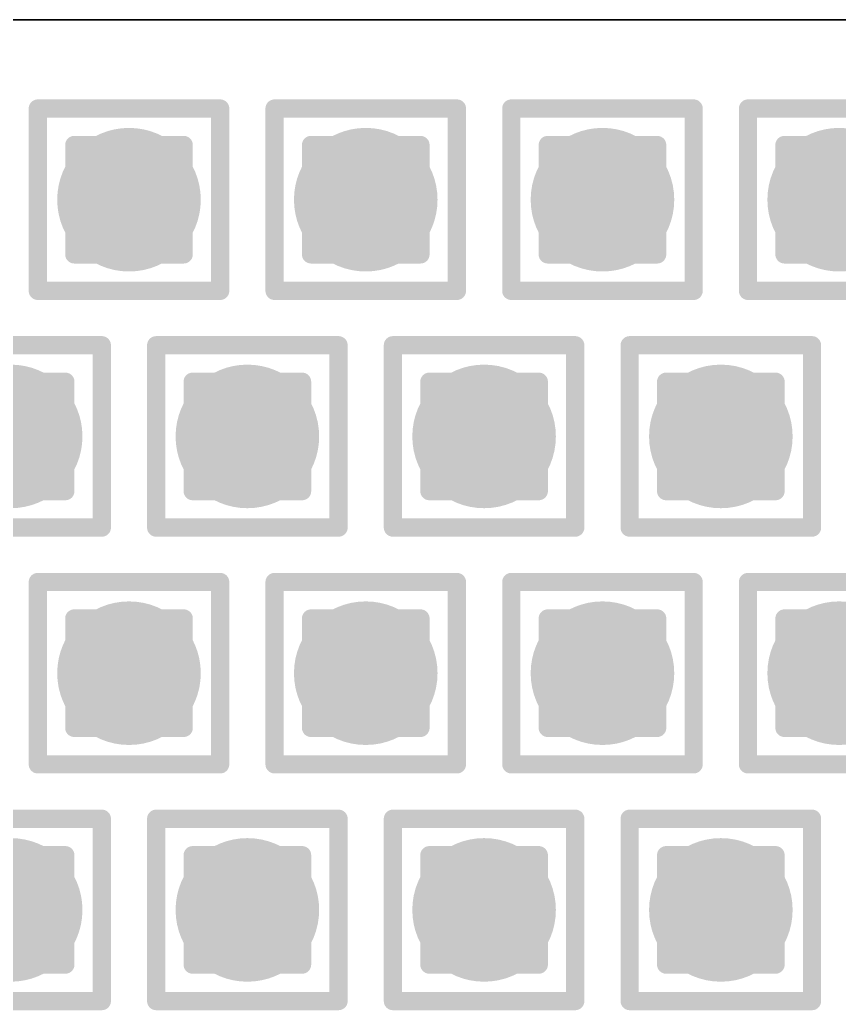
# Model space of a CAD drawing. Header units: inches. Extents: x -12 to 5357, y -8 to 5291.
# Drawn here: x 37.18 to 39.463, y 11.097 to 13.856 of the extents above; entities that cross this region are included whole.
import ezdxf

# ---------------------------------------------------------------- set-up
doc = ezdxf.new("R2010")
doc.units = ezdxf.units.IN
for name, color, linetype in [('Bottom Layer', 5, 'Continuous'), ('Drill Drawing', 1, 'Continuous'), ('Ground', 16, 'Continuous'), ('Multi-Layer', 9, 'Continuous'), ('Power', 76, 'Continuous'), ('Top Layer', 1, 'Continuous'), ('Via Holes', 16, 'Continuous')]:
    doc.layers.add(name, color=color, linetype=linetype)

msp = doc.modelspace()

# ---------------------------------------------------------------- hatches: boundary and pattern name
at = {"layer": 'Bottom Layer'}
h = msp.add_hatch(color=5, dxfattribs=at)
edge = h.paths.add_edge_path()
edge.add_arc((37.4843, 13.3553), 0.2, 0, 360)
h = msp.add_hatch(color=5, dxfattribs=at)
edge = h.paths.add_edge_path()
edge.add_arc((38.1439, 13.3553), 0.2, 0, 360)
h = msp.add_hatch(color=5, dxfattribs=at)
edge = h.paths.add_edge_path()
edge.add_arc((38.8034, 13.3553), 0.2, 0, 360)
h = msp.add_hatch(color=5, dxfattribs=at)
edge = h.paths.add_edge_path()
edge.add_arc((39.4629, 13.3553), 0.2, 0, 360)
h = msp.add_hatch(color=5, dxfattribs=at)
edge = h.paths.add_edge_path()
edge.add_arc((37.1546, 12.6958), 0.2, 0, 360)
h = msp.add_hatch(color=5, dxfattribs=at)
edge = h.paths.add_edge_path()
edge.add_arc((37.8141, 12.6958), 0.2, 0, 360)
h = msp.add_hatch(color=5, dxfattribs=at)
edge = h.paths.add_edge_path()
edge.add_arc((38.4736, 12.6958), 0.2, 0, 360)
h = msp.add_hatch(color=5, dxfattribs=at)
edge = h.paths.add_edge_path()
edge.add_arc((39.1332, 12.6958), 0.2, 0, 360)
h = msp.add_hatch(color=5, dxfattribs=at)
edge = h.paths.add_edge_path()
edge.add_arc((37.4843, 12.0362), 0.2, 0, 360)
h = msp.add_hatch(color=5, dxfattribs=at)
edge = h.paths.add_edge_path()
edge.add_arc((38.1439, 12.0362), 0.2, 0, 360)
h = msp.add_hatch(color=5, dxfattribs=at)
edge = h.paths.add_edge_path()
edge.add_arc((38.8034, 12.0362), 0.2, 0, 360)
h = msp.add_hatch(color=5, dxfattribs=at)
edge = h.paths.add_edge_path()
edge.add_arc((39.4629, 12.0362), 0.2, 0, 360)
h = msp.add_hatch(color=5, dxfattribs=at)
edge = h.paths.add_edge_path()
edge.add_arc((37.1546, 11.3767), 0.2, 0, 360)
h = msp.add_hatch(color=5, dxfattribs=at)
edge = h.paths.add_edge_path()
edge.add_arc((37.8141, 11.3767), 0.2, 0, 360)
h = msp.add_hatch(color=5, dxfattribs=at)
edge = h.paths.add_edge_path()
edge.add_arc((38.4736, 11.3767), 0.2, 0, 360)
h = msp.add_hatch(color=5, dxfattribs=at)
edge = h.paths.add_edge_path()
edge.add_arc((39.1332, 11.3767), 0.2, 0, 360)
at = {"layer": 'Ground'}
h = msp.add_hatch(color=16, dxfattribs=at)
edge = h.paths.add_edge_path()
edge.add_arc((37.4843, 13.3553), 0.2, 0, 360)
h = msp.add_hatch(color=16, dxfattribs=at)
edge = h.paths.add_edge_path()
edge.add_arc((38.1439, 13.3553), 0.2, 0, 360)
h = msp.add_hatch(color=16, dxfattribs=at)
edge = h.paths.add_edge_path()
edge.add_arc((38.8034, 13.3553), 0.2, 0, 360)
h = msp.add_hatch(color=16, dxfattribs=at)
edge = h.paths.add_edge_path()
edge.add_arc((39.4629, 13.3553), 0.2, 0, 360)
h = msp.add_hatch(color=16, dxfattribs=at)
edge = h.paths.add_edge_path()
edge.add_arc((37.1546, 12.6958), 0.2, 0, 360)
h = msp.add_hatch(color=16, dxfattribs=at)
edge = h.paths.add_edge_path()
edge.add_arc((37.8141, 12.6958), 0.2, 0, 360)
h = msp.add_hatch(color=16, dxfattribs=at)
edge = h.paths.add_edge_path()
edge.add_arc((38.4736, 12.6958), 0.2, 0, 360)
h = msp.add_hatch(color=16, dxfattribs=at)
edge = h.paths.add_edge_path()
edge.add_arc((39.1332, 12.6958), 0.2, 0, 360)
h = msp.add_hatch(color=16, dxfattribs=at)
edge = h.paths.add_edge_path()
edge.add_arc((37.4843, 12.0362), 0.2, 0, 360)
h = msp.add_hatch(color=16, dxfattribs=at)
edge = h.paths.add_edge_path()
edge.add_arc((38.1439, 12.0362), 0.2, 0, 360)
h = msp.add_hatch(color=16, dxfattribs=at)
edge = h.paths.add_edge_path()
edge.add_arc((38.8034, 12.0362), 0.2, 0, 360)
h = msp.add_hatch(color=16, dxfattribs=at)
edge = h.paths.add_edge_path()
edge.add_arc((39.4629, 12.0362), 0.2, 0, 360)
h = msp.add_hatch(color=16, dxfattribs=at)
edge = h.paths.add_edge_path()
edge.add_arc((37.1546, 11.3767), 0.2, 0, 360)
h = msp.add_hatch(color=16, dxfattribs=at)
edge = h.paths.add_edge_path()
edge.add_arc((37.8141, 11.3767), 0.2, 0, 360)
h = msp.add_hatch(color=16, dxfattribs=at)
edge = h.paths.add_edge_path()
edge.add_arc((38.4736, 11.3767), 0.2, 0, 360)
h = msp.add_hatch(color=16, dxfattribs=at)
edge = h.paths.add_edge_path()
edge.add_arc((39.1332, 11.3767), 0.2, 0, 360)
at = {"layer": 'Power'}
h = msp.add_hatch(color=76, dxfattribs=at)
edge = h.paths.add_edge_path()
edge.add_arc((37.4843, 13.3553), 0.2, 0, 360)
h = msp.add_hatch(color=76, dxfattribs=at)
edge = h.paths.add_edge_path()
edge.add_arc((38.1439, 13.3553), 0.2, 0, 360)
h = msp.add_hatch(color=76, dxfattribs=at)
edge = h.paths.add_edge_path()
edge.add_arc((38.8034, 13.3553), 0.2, 0, 360)
h = msp.add_hatch(color=76, dxfattribs=at)
edge = h.paths.add_edge_path()
edge.add_arc((39.4629, 13.3553), 0.2, 0, 360)
h = msp.add_hatch(color=76, dxfattribs=at)
edge = h.paths.add_edge_path()
edge.add_arc((37.1546, 12.6958), 0.2, 0, 360)
h = msp.add_hatch(color=76, dxfattribs=at)
edge = h.paths.add_edge_path()
edge.add_arc((37.8141, 12.6958), 0.2, 0, 360)
h = msp.add_hatch(color=76, dxfattribs=at)
edge = h.paths.add_edge_path()
edge.add_arc((38.4736, 12.6958), 0.2, 0, 360)
h = msp.add_hatch(color=76, dxfattribs=at)
edge = h.paths.add_edge_path()
edge.add_arc((39.1332, 12.6958), 0.2, 0, 360)
h = msp.add_hatch(color=76, dxfattribs=at)
edge = h.paths.add_edge_path()
edge.add_arc((37.4843, 12.0362), 0.2, 0, 360)
h = msp.add_hatch(color=76, dxfattribs=at)
edge = h.paths.add_edge_path()
edge.add_arc((38.1439, 12.0362), 0.2, 0, 360)
h = msp.add_hatch(color=76, dxfattribs=at)
edge = h.paths.add_edge_path()
edge.add_arc((38.8034, 12.0362), 0.2, 0, 360)
h = msp.add_hatch(color=76, dxfattribs=at)
edge = h.paths.add_edge_path()
edge.add_arc((39.4629, 12.0362), 0.2, 0, 360)
h = msp.add_hatch(color=76, dxfattribs=at)
edge = h.paths.add_edge_path()
edge.add_arc((37.1546, 11.3767), 0.2, 0, 360)
h = msp.add_hatch(color=76, dxfattribs=at)
edge = h.paths.add_edge_path()
edge.add_arc((37.8141, 11.3767), 0.2, 0, 360)
h = msp.add_hatch(color=76, dxfattribs=at)
edge = h.paths.add_edge_path()
edge.add_arc((38.4736, 11.3767), 0.2, 0, 360)
h = msp.add_hatch(color=76, dxfattribs=at)
edge = h.paths.add_edge_path()
edge.add_arc((39.1332, 11.3767), 0.2, 0, 360)
at = {"layer": 'Top Layer'}
h = msp.add_hatch(color=1, dxfattribs=at)
edge = h.paths.add_edge_path()
edge.add_arc((37.4843, 13.3553), 0.2, 0, 360)
h = msp.add_hatch(color=1, dxfattribs=at)
edge = h.paths.add_edge_path()
edge.add_arc((38.1439, 13.3553), 0.2, 0, 360)
h = msp.add_hatch(color=1, dxfattribs=at)
edge = h.paths.add_edge_path()
edge.add_arc((38.8034, 13.3553), 0.2, 0, 360)
h = msp.add_hatch(color=1, dxfattribs=at)
edge = h.paths.add_edge_path()
edge.add_arc((39.4629, 13.3553), 0.2, 0, 360)
h = msp.add_hatch(color=1, dxfattribs=at)
edge = h.paths.add_edge_path()
edge.add_arc((37.1546, 12.6958), 0.2, 0, 360)
h = msp.add_hatch(color=1, dxfattribs=at)
edge = h.paths.add_edge_path()
edge.add_arc((37.8141, 12.6958), 0.2, 0, 360)
h = msp.add_hatch(color=1, dxfattribs=at)
edge = h.paths.add_edge_path()
edge.add_arc((38.4736, 12.6958), 0.2, 0, 360)
h = msp.add_hatch(color=1, dxfattribs=at)
edge = h.paths.add_edge_path()
edge.add_arc((39.1332, 12.6958), 0.2, 0, 360)
h = msp.add_hatch(color=1, dxfattribs=at)
edge = h.paths.add_edge_path()
edge.add_arc((37.4843, 12.0362), 0.2, 0, 360)
h = msp.add_hatch(color=1, dxfattribs=at)
edge = h.paths.add_edge_path()
edge.add_arc((38.1439, 12.0362), 0.2, 0, 360)
h = msp.add_hatch(color=1, dxfattribs=at)
edge = h.paths.add_edge_path()
edge.add_arc((38.8034, 12.0362), 0.2, 0, 360)
h = msp.add_hatch(color=1, dxfattribs=at)
edge = h.paths.add_edge_path()
edge.add_arc((39.4629, 12.0362), 0.2, 0, 360)
h = msp.add_hatch(color=1, dxfattribs=at)
edge = h.paths.add_edge_path()
edge.add_arc((37.1546, 11.3767), 0.2, 0, 360)
h = msp.add_hatch(color=1, dxfattribs=at)
edge = h.paths.add_edge_path()
edge.add_arc((37.8141, 11.3767), 0.2, 0, 360)
h = msp.add_hatch(color=1, dxfattribs=at)
edge = h.paths.add_edge_path()
edge.add_arc((38.4736, 11.3767), 0.2, 0, 360)
h = msp.add_hatch(color=1, dxfattribs=at)
edge = h.paths.add_edge_path()
edge.add_arc((39.1332, 11.3767), 0.2, 0, 360)
at = {"layer": 'Via Holes'}
h = msp.add_hatch(color=7, dxfattribs=at)
edge = h.paths.add_edge_path()
edge.add_arc((37.4843, 13.3553), 0.1, 0, 360)
h = msp.add_hatch(color=7, dxfattribs=at)
edge = h.paths.add_edge_path()
edge.add_arc((38.1439, 13.3553), 0.1, 0, 360)
h = msp.add_hatch(color=7, dxfattribs=at)
edge = h.paths.add_edge_path()
edge.add_arc((38.8034, 13.3553), 0.1, 0, 360)
h = msp.add_hatch(color=7, dxfattribs=at)
edge = h.paths.add_edge_path()
edge.add_arc((39.4629, 13.3553), 0.1, 0, 360)
h = msp.add_hatch(color=7, dxfattribs=at)
edge = h.paths.add_edge_path()
edge.add_arc((37.1546, 12.6958), 0.1, 0, 360)
h = msp.add_hatch(color=7, dxfattribs=at)
edge = h.paths.add_edge_path()
edge.add_arc((37.8141, 12.6958), 0.1, 0, 360)
h = msp.add_hatch(color=7, dxfattribs=at)
edge = h.paths.add_edge_path()
edge.add_arc((38.4736, 12.6958), 0.1, 0, 360)
h = msp.add_hatch(color=7, dxfattribs=at)
edge = h.paths.add_edge_path()
edge.add_arc((39.1332, 12.6958), 0.1, 0, 360)
h = msp.add_hatch(color=7, dxfattribs=at)
edge = h.paths.add_edge_path()
edge.add_arc((37.4843, 12.0362), 0.1, 0, 360)
h = msp.add_hatch(color=7, dxfattribs=at)
edge = h.paths.add_edge_path()
edge.add_arc((38.1439, 12.0362), 0.1, 0, 360)
h = msp.add_hatch(color=7, dxfattribs=at)
edge = h.paths.add_edge_path()
edge.add_arc((38.8034, 12.0362), 0.1, 0, 360)
h = msp.add_hatch(color=7, dxfattribs=at)
edge = h.paths.add_edge_path()
edge.add_arc((39.4629, 12.0362), 0.1, 0, 360)
h = msp.add_hatch(color=7, dxfattribs=at)
edge = h.paths.add_edge_path()
edge.add_arc((37.1546, 11.3767), 0.1, 0, 360)
h = msp.add_hatch(color=7, dxfattribs=at)
edge = h.paths.add_edge_path()
edge.add_arc((37.8141, 11.3767), 0.1, 0, 360)
h = msp.add_hatch(color=7, dxfattribs=at)
edge = h.paths.add_edge_path()
edge.add_arc((38.4736, 11.3767), 0.1, 0, 360)
h = msp.add_hatch(color=7, dxfattribs=at)
edge = h.paths.add_edge_path()
edge.add_arc((39.1332, 11.3767), 0.1, 0, 360)

# ---------------------------------------------------------------- linework, layer by layer
at = {"layer": 'Bottom Layer'}
msp.add_line((35.0001, 13.8565), (45.6117, 13.8565), dxfattribs=at)
at = {"layer": 'Drill Drawing', "const_width": 0.0508}
for points in [[(37.2303, 13.6093), (37.7383, 13.6093)], [(37.2303, 13.1013), (37.2303, 13.6093)], [(37.7383, 13.1013), (37.7383, 13.6093)], [(37.8899, 13.6093), (38.3979, 13.6093)], [(37.8899, 13.1013), (37.8899, 13.6093)], [(38.3979, 13.1013), (38.3979, 13.6093)], [(38.5494, 13.6093), (39.0574, 13.6093)], [(38.5494, 13.1013), (38.5494, 13.6093)], [(39.0574, 13.1013), (39.0574, 13.6093)], [(39.2089, 13.6093), (39.7169, 13.6093)], [(39.2089, 13.1013), (39.2089, 13.6093)], [(37.3319, 13.5077), (37.6367, 13.5077)], [(37.3319, 13.2029), (37.3319, 13.5077)], [(37.6367, 13.2029), (37.6367, 13.5077)], [(37.9915, 13.5077), (38.2963, 13.5077)], [(37.9915, 13.2029), (37.9915, 13.5077)], [(38.2963, 13.2029), (38.2963, 13.5077)], [(38.651, 13.5077), (38.9558, 13.5077)], [(38.651, 13.2029), (38.651, 13.5077)], [(38.9558, 13.2029), (38.9558, 13.5077)], [(39.3105, 13.5077), (39.6153, 13.5077)], [(39.3105, 13.2029), (39.3105, 13.5077)], [(37.3319, 13.2029), (37.6367, 13.2029)], [(37.9915, 13.2029), (38.2963, 13.2029)], [(38.651, 13.2029), (38.9558, 13.2029)], [(39.3105, 13.2029), (39.6153, 13.2029)], [(37.2303, 13.1013), (37.7383, 13.1013)], [(37.8899, 13.1013), (38.3979, 13.1013)], [(38.5494, 13.1013), (39.0574, 13.1013)], [(39.2089, 13.1013), (39.7169, 13.1013)], [(36.9006, 12.9498), (37.4086, 12.9498)], [(37.4086, 12.4418), (37.4086, 12.9498)], [(37.5601, 12.9498), (38.0681, 12.9498)], [(37.5601, 12.4418), (37.5601, 12.9498)], [(38.0681, 12.4418), (38.0681, 12.9498)], [(38.2196, 12.9498), (38.7276, 12.9498)], [(38.2196, 12.4418), (38.2196, 12.9498)], [(38.7276, 12.4418), (38.7276, 12.9498)], [(38.8792, 12.9498), (39.3872, 12.9498)], [(38.8792, 12.4418), (38.8792, 12.9498)], [(39.3872, 12.4418), (39.3872, 12.9498)], [(37.0022, 12.8482), (37.307, 12.8482)], [(37.307, 12.5434), (37.307, 12.8482)], [(37.6617, 12.8482), (37.9665, 12.8482)], [(37.6617, 12.5434), (37.6617, 12.8482)], [(37.9665, 12.5434), (37.9665, 12.8482)], [(38.3212, 12.8482), (38.626, 12.8482)], [(38.3212, 12.5434), (38.3212, 12.8482)], [(38.626, 12.5434), (38.626, 12.8482)], [(38.9808, 12.8482), (39.2856, 12.8482)], [(38.9808, 12.5434), (38.9808, 12.8482)], [(39.2856, 12.5434), (39.2856, 12.8482)], [(37.0022, 12.5434), (37.307, 12.5434)], [(37.6617, 12.5434), (37.9665, 12.5434)], [(38.3212, 12.5434), (38.626, 12.5434)], [(38.9808, 12.5434), (39.2856, 12.5434)], [(36.9006, 12.4418), (37.4086, 12.4418)], [(37.5601, 12.4418), (38.0681, 12.4418)], [(38.2196, 12.4418), (38.7276, 12.4418)], [(38.8792, 12.4418), (39.3872, 12.4418)], [(37.2303, 12.2902), (37.7383, 12.2902)], [(37.2303, 11.7822), (37.2303, 12.2902)], [(37.7383, 11.7822), (37.7383, 12.2902)], [(37.8899, 12.2902), (38.3979, 12.2902)], [(37.8899, 11.7822), (37.8899, 12.2902)], [(38.3979, 11.7822), (38.3979, 12.2902)], [(38.5494, 12.2902), (39.0574, 12.2902)], [(38.5494, 11.7822), (38.5494, 12.2902)], [(39.0574, 11.7822), (39.0574, 12.2902)], [(39.2089, 12.2902), (39.7169, 12.2902)], [(39.2089, 11.7822), (39.2089, 12.2902)], [(37.3319, 12.1886), (37.6367, 12.1886)], [(37.3319, 11.8838), (37.3319, 12.1886)], [(37.6367, 11.8838), (37.6367, 12.1886)], [(37.9915, 12.1886), (38.2963, 12.1886)], [(37.9915, 11.8838), (37.9915, 12.1886)], [(38.2963, 11.8838), (38.2963, 12.1886)], [(38.651, 12.1886), (38.9558, 12.1886)], [(38.651, 11.8838), (38.651, 12.1886)], [(38.9558, 11.8838), (38.9558, 12.1886)], [(39.3105, 12.1886), (39.6153, 12.1886)], [(39.3105, 11.8838), (39.3105, 12.1886)], [(37.3319, 11.8838), (37.6367, 11.8838)], [(37.9915, 11.8838), (38.2963, 11.8838)], [(38.651, 11.8838), (38.9558, 11.8838)], [(39.3105, 11.8838), (39.6153, 11.8838)], [(37.2303, 11.7822), (37.7383, 11.7822)], [(37.8899, 11.7822), (38.3979, 11.7822)], [(38.5494, 11.7822), (39.0574, 11.7822)], [(39.2089, 11.7822), (39.7169, 11.7822)], [(36.9006, 11.6307), (37.4086, 11.6307)], [(37.4086, 11.1227), (37.4086, 11.6307)], [(37.5601, 11.6307), (38.0681, 11.6307)], [(37.5601, 11.1227), (37.5601, 11.6307)], [(38.0681, 11.1227), (38.0681, 11.6307)], [(38.2196, 11.6307), (38.7276, 11.6307)], [(38.2196, 11.1227), (38.2196, 11.6307)], [(38.7276, 11.1227), (38.7276, 11.6307)], [(38.8792, 11.6307), (39.3872, 11.6307)], [(38.8792, 11.1227), (38.8792, 11.6307)], [(39.3872, 11.1227), (39.3872, 11.6307)], [(37.0022, 11.5291), (37.307, 11.5291)], [(37.307, 11.2243), (37.307, 11.5291)], [(37.6617, 11.5291), (37.9665, 11.5291)], [(37.6617, 11.2243), (37.6617, 11.5291)], [(37.9665, 11.2243), (37.9665, 11.5291)], [(38.3212, 11.5291), (38.626, 11.5291)], [(38.3212, 11.2243), (38.3212, 11.5291)], [(38.626, 11.2243), (38.626, 11.5291)], [(38.9808, 11.5291), (39.2856, 11.5291)], [(38.9808, 11.2243), (38.9808, 11.5291)], [(39.2856, 11.2243), (39.2856, 11.5291)], [(37.0022, 11.2243), (37.307, 11.2243)], [(37.6617, 11.2243), (37.9665, 11.2243)], [(38.3212, 11.2243), (38.626, 11.2243)], [(38.9808, 11.2243), (39.2856, 11.2243)], [(36.9006, 11.1227), (37.4086, 11.1227)], [(37.5601, 11.1227), (38.0681, 11.1227)], [(38.2196, 11.1227), (38.7276, 11.1227)], [(38.8792, 11.1227), (39.3872, 11.1227)]]:
    msp.add_lwpolyline(points, dxfattribs=at)
at = {"layer": 'Drill Drawing', "const_width": 0.0254}
for points in [[(37.2176, 13.6093, 1), (37.243, 13.6093, 1)], [(37.2176, 13.6093, 1), (37.243, 13.6093, 1)], [(37.7256, 13.6093, 1), (37.751, 13.6093, 1)], [(37.7256, 13.6093, 1), (37.751, 13.6093, 1)], [(37.8772, 13.6093, 1), (37.9026, 13.6093, 1)], [(37.8772, 13.6093, 1), (37.9026, 13.6093, 1)], [(38.3852, 13.6093, 1), (38.4106, 13.6093, 1)], [(38.3852, 13.6093, 1), (38.4106, 13.6093, 1)], [(38.5367, 13.6093, 1), (38.5621, 13.6093, 1)], [(38.5367, 13.6093, 1), (38.5621, 13.6093, 1)], [(39.0447, 13.6093, 1), (39.0701, 13.6093, 1)], [(39.0447, 13.6093, 1), (39.0701, 13.6093, 1)], [(39.1962, 13.6093, 1), (39.2216, 13.6093, 1)], [(39.1962, 13.6093, 1), (39.2216, 13.6093, 1)], [(37.3192, 13.5077, 1), (37.3446, 13.5077, 1)], [(37.3192, 13.5077, 1), (37.3446, 13.5077, 1)], [(37.624, 13.5077, 1), (37.6494, 13.5077, 1)], [(37.624, 13.5077, 1), (37.6494, 13.5077, 1)], [(37.9788, 13.5077, 1), (38.0042, 13.5077, 1)], [(37.9788, 13.5077, 1), (38.0042, 13.5077, 1)], [(38.2836, 13.5077, 1), (38.309, 13.5077, 1)], [(38.2836, 13.5077, 1), (38.309, 13.5077, 1)], [(38.6383, 13.5077, 1), (38.6637, 13.5077, 1)], [(38.6383, 13.5077, 1), (38.6637, 13.5077, 1)], [(38.9431, 13.5077, 1), (38.9685, 13.5077, 1)], [(38.9431, 13.5077, 1), (38.9685, 13.5077, 1)], [(39.2978, 13.5077, 1), (39.3232, 13.5077, 1)], [(39.2978, 13.5077, 1), (39.3232, 13.5077, 1)], [(37.3192, 13.2029, 1), (37.3446, 13.2029, 1)], [(37.3192, 13.2029, 1), (37.3446, 13.2029, 1)], [(37.624, 13.2029, 1), (37.6494, 13.2029, 1)], [(37.624, 13.2029, 1), (37.6494, 13.2029, 1)], [(37.9788, 13.2029, 1), (38.0042, 13.2029, 1)], [(37.9788, 13.2029, 1), (38.0042, 13.2029, 1)], [(38.2836, 13.2029, 1), (38.309, 13.2029, 1)], [(38.2836, 13.2029, 1), (38.309, 13.2029, 1)], [(38.6383, 13.2029, 1), (38.6637, 13.2029, 1)], [(38.6383, 13.2029, 1), (38.6637, 13.2029, 1)], [(38.9431, 13.2029, 1), (38.9685, 13.2029, 1)], [(38.9431, 13.2029, 1), (38.9685, 13.2029, 1)], [(39.2978, 13.2029, 1), (39.3232, 13.2029, 1)], [(39.2978, 13.2029, 1), (39.3232, 13.2029, 1)], [(37.2176, 13.1013, 1), (37.243, 13.1013, 1)], [(37.2176, 13.1013, 1), (37.243, 13.1013, 1)], [(37.7256, 13.1013, 1), (37.751, 13.1013, 1)], [(37.7256, 13.1013, 1), (37.751, 13.1013, 1)], [(37.8772, 13.1013, 1), (37.9026, 13.1013, 1)], [(37.8772, 13.1013, 1), (37.9026, 13.1013, 1)], [(38.3852, 13.1013, 1), (38.4106, 13.1013, 1)], [(38.3852, 13.1013, 1), (38.4106, 13.1013, 1)], [(38.5367, 13.1013, 1), (38.5621, 13.1013, 1)], [(38.5367, 13.1013, 1), (38.5621, 13.1013, 1)], [(39.0447, 13.1013, 1), (39.0701, 13.1013, 1)], [(39.0447, 13.1013, 1), (39.0701, 13.1013, 1)], [(39.1962, 13.1013, 1), (39.2216, 13.1013, 1)], [(39.1962, 13.1013, 1), (39.2216, 13.1013, 1)], [(37.3959, 12.9498, 1), (37.4213, 12.9498, 1)], [(37.3959, 12.9498, 1), (37.4213, 12.9498, 1)], [(37.5474, 12.9498, 1), (37.5728, 12.9498, 1)], [(37.5474, 12.9498, 1), (37.5728, 12.9498, 1)], [(38.0554, 12.9498, 1), (38.0808, 12.9498, 1)], [(38.0554, 12.9498, 1), (38.0808, 12.9498, 1)], [(38.2069, 12.9498, 1), (38.2323, 12.9498, 1)], [(38.2069, 12.9498, 1), (38.2323, 12.9498, 1)], [(38.7149, 12.9498, 1), (38.7403, 12.9498, 1)], [(38.7149, 12.9498, 1), (38.7403, 12.9498, 1)], [(38.8665, 12.9498, 1), (38.8919, 12.9498, 1)], [(38.8665, 12.9498, 1), (38.8919, 12.9498, 1)], [(39.3745, 12.9498, 1), (39.3999, 12.9498, 1)], [(39.3745, 12.9498, 1), (39.3999, 12.9498, 1)], [(37.2943, 12.8482, 1), (37.3197, 12.8482, 1)], [(37.2943, 12.8482, 1), (37.3197, 12.8482, 1)], [(37.649, 12.8482, 1), (37.6744, 12.8482, 1)], [(37.649, 12.8482, 1), (37.6744, 12.8482, 1)], [(37.9538, 12.8482, 1), (37.9792, 12.8482, 1)], [(37.9538, 12.8482, 1), (37.9792, 12.8482, 1)], [(38.3085, 12.8482, 1), (38.3339, 12.8482, 1)], [(38.3085, 12.8482, 1), (38.3339, 12.8482, 1)], [(38.6133, 12.8482, 1), (38.6387, 12.8482, 1)], [(38.6133, 12.8482, 1), (38.6387, 12.8482, 1)], [(38.9681, 12.8482, 1), (38.9935, 12.8482, 1)], [(38.9681, 12.8482, 1), (38.9935, 12.8482, 1)], [(39.2729, 12.8482, 1), (39.2983, 12.8482, 1)], [(39.2729, 12.8482, 1), (39.2983, 12.8482, 1)], [(37.2943, 12.5434, 1), (37.3197, 12.5434, 1)], [(37.2943, 12.5434, 1), (37.3197, 12.5434, 1)], [(37.649, 12.5434, 1), (37.6744, 12.5434, 1)], [(37.649, 12.5434, 1), (37.6744, 12.5434, 1)], [(37.9538, 12.5434, 1), (37.9792, 12.5434, 1)], [(37.9538, 12.5434, 1), (37.9792, 12.5434, 1)], [(38.3085, 12.5434, 1), (38.3339, 12.5434, 1)], [(38.3085, 12.5434, 1), (38.3339, 12.5434, 1)], [(38.6133, 12.5434, 1), (38.6387, 12.5434, 1)], [(38.6133, 12.5434, 1), (38.6387, 12.5434, 1)], [(38.9681, 12.5434, 1), (38.9935, 12.5434, 1)], [(38.9681, 12.5434, 1), (38.9935, 12.5434, 1)], [(39.2729, 12.5434, 1), (39.2983, 12.5434, 1)], [(39.2729, 12.5434, 1), (39.2983, 12.5434, 1)], [(37.3959, 12.4418, 1), (37.4213, 12.4418, 1)], [(37.3959, 12.4418, 1), (37.4213, 12.4418, 1)], [(37.5474, 12.4418, 1), (37.5728, 12.4418, 1)], [(37.5474, 12.4418, 1), (37.5728, 12.4418, 1)], [(38.0554, 12.4418, 1), (38.0808, 12.4418, 1)], [(38.0554, 12.4418, 1), (38.0808, 12.4418, 1)], [(38.2069, 12.4418, 1), (38.2323, 12.4418, 1)], [(38.2069, 12.4418, 1), (38.2323, 12.4418, 1)], [(38.7149, 12.4418, 1), (38.7403, 12.4418, 1)], [(38.7149, 12.4418, 1), (38.7403, 12.4418, 1)], [(38.8665, 12.4418, 1), (38.8919, 12.4418, 1)], [(38.8665, 12.4418, 1), (38.8919, 12.4418, 1)], [(39.3745, 12.4418, 1), (39.3999, 12.4418, 1)], [(39.3745, 12.4418, 1), (39.3999, 12.4418, 1)], [(37.2176, 12.2902, 1), (37.243, 12.2902, 1)], [(37.2176, 12.2902, 1), (37.243, 12.2902, 1)], [(37.7256, 12.2902, 1), (37.751, 12.2902, 1)], [(37.7256, 12.2902, 1), (37.751, 12.2902, 1)], [(37.8772, 12.2902, 1), (37.9026, 12.2902, 1)], [(37.8772, 12.2902, 1), (37.9026, 12.2902, 1)], [(38.3852, 12.2902, 1), (38.4106, 12.2902, 1)], [(38.3852, 12.2902, 1), (38.4106, 12.2902, 1)], [(38.5367, 12.2902, 1), (38.5621, 12.2902, 1)], [(38.5367, 12.2902, 1), (38.5621, 12.2902, 1)], [(39.0447, 12.2902, 1), (39.0701, 12.2902, 1)], [(39.0447, 12.2902, 1), (39.0701, 12.2902, 1)], [(39.1962, 12.2902, 1), (39.2216, 12.2902, 1)], [(39.1962, 12.2902, 1), (39.2216, 12.2902, 1)], [(37.3192, 12.1886, 1), (37.3446, 12.1886, 1)], [(37.3192, 12.1886, 1), (37.3446, 12.1886, 1)], [(37.624, 12.1886, 1), (37.6494, 12.1886, 1)], [(37.624, 12.1886, 1), (37.6494, 12.1886, 1)], [(37.9788, 12.1886, 1), (38.0042, 12.1886, 1)], [(37.9788, 12.1886, 1), (38.0042, 12.1886, 1)], [(38.2836, 12.1886, 1), (38.309, 12.1886, 1)], [(38.2836, 12.1886, 1), (38.309, 12.1886, 1)], [(38.6383, 12.1886, 1), (38.6637, 12.1886, 1)], [(38.6383, 12.1886, 1), (38.6637, 12.1886, 1)], [(38.9431, 12.1886, 1), (38.9685, 12.1886, 1)], [(38.9431, 12.1886, 1), (38.9685, 12.1886, 1)], [(39.2978, 12.1886, 1), (39.3232, 12.1886, 1)], [(39.2978, 12.1886, 1), (39.3232, 12.1886, 1)], [(37.3192, 11.8838, 1), (37.3446, 11.8838, 1)], [(37.3192, 11.8838, 1), (37.3446, 11.8838, 1)], [(37.624, 11.8838, 1), (37.6494, 11.8838, 1)], [(37.624, 11.8838, 1), (37.6494, 11.8838, 1)], [(37.9788, 11.8838, 1), (38.0042, 11.8838, 1)], [(37.9788, 11.8838, 1), (38.0042, 11.8838, 1)], [(38.2836, 11.8838, 1), (38.309, 11.8838, 1)], [(38.2836, 11.8838, 1), (38.309, 11.8838, 1)], [(38.6383, 11.8838, 1), (38.6637, 11.8838, 1)], [(38.6383, 11.8838, 1), (38.6637, 11.8838, 1)], [(38.9431, 11.8838, 1), (38.9685, 11.8838, 1)], [(38.9431, 11.8838, 1), (38.9685, 11.8838, 1)], [(39.2978, 11.8838, 1), (39.3232, 11.8838, 1)], [(39.2978, 11.8838, 1), (39.3232, 11.8838, 1)], [(37.2176, 11.7822, 1), (37.243, 11.7822, 1)], [(37.2176, 11.7822, 1), (37.243, 11.7822, 1)], [(37.7256, 11.7822, 1), (37.751, 11.7822, 1)], [(37.7256, 11.7822, 1), (37.751, 11.7822, 1)], [(37.8772, 11.7822, 1), (37.9026, 11.7822, 1)], [(37.8772, 11.7822, 1), (37.9026, 11.7822, 1)], [(38.3852, 11.7822, 1), (38.4106, 11.7822, 1)], [(38.3852, 11.7822, 1), (38.4106, 11.7822, 1)], [(38.5367, 11.7822, 1), (38.5621, 11.7822, 1)], [(38.5367, 11.7822, 1), (38.5621, 11.7822, 1)], [(39.0447, 11.7822, 1), (39.0701, 11.7822, 1)], [(39.0447, 11.7822, 1), (39.0701, 11.7822, 1)], [(39.1962, 11.7822, 1), (39.2216, 11.7822, 1)], [(39.1962, 11.7822, 1), (39.2216, 11.7822, 1)], [(37.3959, 11.6307, 1), (37.4213, 11.6307, 1)], [(37.3959, 11.6307, 1), (37.4213, 11.6307, 1)], [(37.5474, 11.6307, 1), (37.5728, 11.6307, 1)], [(37.5474, 11.6307, 1), (37.5728, 11.6307, 1)], [(38.0554, 11.6307, 1), (38.0808, 11.6307, 1)], [(38.0554, 11.6307, 1), (38.0808, 11.6307, 1)], [(38.2069, 11.6307, 1), (38.2323, 11.6307, 1)], [(38.2069, 11.6307, 1), (38.2323, 11.6307, 1)], [(38.7149, 11.6307, 1), (38.7403, 11.6307, 1)], [(38.7149, 11.6307, 1), (38.7403, 11.6307, 1)], [(38.8665, 11.6307, 1), (38.8919, 11.6307, 1)], [(38.8665, 11.6307, 1), (38.8919, 11.6307, 1)], [(39.3745, 11.6307, 1), (39.3999, 11.6307, 1)], [(39.3745, 11.6307, 1), (39.3999, 11.6307, 1)], [(37.2943, 11.5291, 1), (37.3197, 11.5291, 1)], [(37.2943, 11.5291, 1), (37.3197, 11.5291, 1)], [(37.649, 11.5291, 1), (37.6744, 11.5291, 1)], [(37.649, 11.5291, 1), (37.6744, 11.5291, 1)], [(37.9538, 11.5291, 1), (37.9792, 11.5291, 1)], [(37.9538, 11.5291, 1), (37.9792, 11.5291, 1)], [(38.3085, 11.5291, 1), (38.3339, 11.5291, 1)], [(38.3085, 11.5291, 1), (38.3339, 11.5291, 1)], [(38.6133, 11.5291, 1), (38.6387, 11.5291, 1)], [(38.6133, 11.5291, 1), (38.6387, 11.5291, 1)], [(38.9681, 11.5291, 1), (38.9935, 11.5291, 1)], [(38.9681, 11.5291, 1), (38.9935, 11.5291, 1)], [(39.2729, 11.5291, 1), (39.2983, 11.5291, 1)], [(39.2729, 11.5291, 1), (39.2983, 11.5291, 1)], [(37.2943, 11.2243, 1), (37.3197, 11.2243, 1)], [(37.2943, 11.2243, 1), (37.3197, 11.2243, 1)], [(37.649, 11.2243, 1), (37.6744, 11.2243, 1)], [(37.649, 11.2243, 1), (37.6744, 11.2243, 1)], [(37.9538, 11.2243, 1), (37.9792, 11.2243, 1)], [(37.9538, 11.2243, 1), (37.9792, 11.2243, 1)], [(38.3085, 11.2243, 1), (38.3339, 11.2243, 1)], [(38.3085, 11.2243, 1), (38.3339, 11.2243, 1)], [(38.6133, 11.2243, 1), (38.6387, 11.2243, 1)], [(38.6133, 11.2243, 1), (38.6387, 11.2243, 1)], [(38.9681, 11.2243, 1), (38.9935, 11.2243, 1)], [(38.9681, 11.2243, 1), (38.9935, 11.2243, 1)], [(39.2729, 11.2243, 1), (39.2983, 11.2243, 1)], [(39.2729, 11.2243, 1), (39.2983, 11.2243, 1)], [(37.3959, 11.1227, 1), (37.4213, 11.1227, 1)], [(37.3959, 11.1227, 1), (37.4213, 11.1227, 1)], [(37.5474, 11.1227, 1), (37.5728, 11.1227, 1)], [(37.5474, 11.1227, 1), (37.5728, 11.1227, 1)], [(38.0554, 11.1227, 1), (38.0808, 11.1227, 1)], [(38.0554, 11.1227, 1), (38.0808, 11.1227, 1)], [(38.2069, 11.1227, 1), (38.2323, 11.1227, 1)], [(38.2069, 11.1227, 1), (38.2323, 11.1227, 1)], [(38.7149, 11.1227, 1), (38.7403, 11.1227, 1)], [(38.7149, 11.1227, 1), (38.7403, 11.1227, 1)], [(38.8665, 11.1227, 1), (38.8919, 11.1227, 1)], [(38.8665, 11.1227, 1), (38.8919, 11.1227, 1)], [(39.3745, 11.1227, 1), (39.3999, 11.1227, 1)], [(39.3745, 11.1227, 1), (39.3999, 11.1227, 1)]]:
    msp.add_lwpolyline(points, format="xyb", close=True, dxfattribs=at)
at = {"layer": 'Ground'}
msp.add_line((35.0001, 13.8565), (45.6117, 13.8565), dxfattribs=at)
at = {"layer": 'Multi-Layer'}
msp.add_line((46.0001, 13.8565), (35.0001, 13.8565), dxfattribs=at)
at = {"layer": 'Top Layer'}
msp.add_line((35.0001, 13.8565), (45.6117, 13.8565), dxfattribs=at)

doc.saveas('drawing.dxf')
